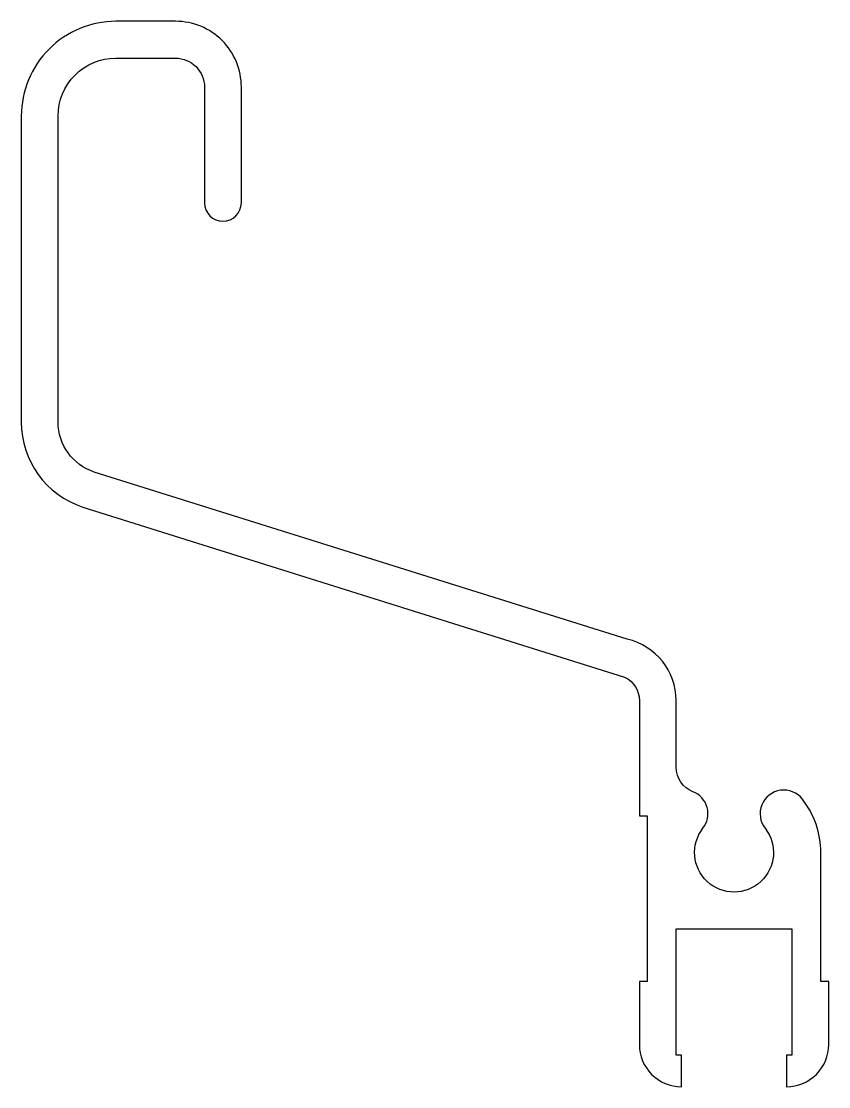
# Model space of a CAD drawing. Extents: x 245.8 to 276.5, y 230.3 to 270.8.
import ezdxf

# ---------------------------------------------------------------- set-up
doc = ezdxf.new("R2010")
doc.units = 0
doc.layers.add('ANA', color=220, linetype='CONTINUOUS')

msp = doc.modelspace()

# ---------------------------------------------------------------- linework, layer by layer
at = {"layer": 'ANA'}
msp.add_lwpolyline([(271.303, 241.552, -0.308814), (270.667, 242.483), (270.667, 245.013, 0.34912), (268.808, 247.352), (248.544, 253.7, -0.32419), (247.167, 255.6), (247.167, 267.237, -0.414214), (249.367, 269.437), (251.634, 269.437, -0.414214), (252.734, 268.337), (252.734, 263.937, 1), (254.134, 263.937), (254.134, 268.337, 0.414214), (251.634, 270.837), (249.367, 270.837, 0.414214), (245.767, 267.237), (245.767, 255.6, 0.32419), (248.108, 252.369), (268.707, 245.911, -0.28625), (269.267, 245.013), (269.267, 240.637), (269.567, 240.637), (269.567, 234.337), (269.267, 234.337), (269.267, 231.937, 0.414214), (270.867, 230.337), (270.867, 231.537), (270.667, 231.537), (270.667, 236.337), (275.067, 236.337), (275.067, 231.537), (274.867, 231.537), (274.867, 230.337, 0.414214), (276.467, 231.937), (276.467, 234.337), (276.167, 234.337), (276.167, 239.237, 0.167234), (275.469, 241.267, 1), (274.05, 240.16, -2.0492), (271.685, 240.16, 0.501972)], format="xyb", close=True, dxfattribs=at)

doc.saveas('drawing.dxf')
